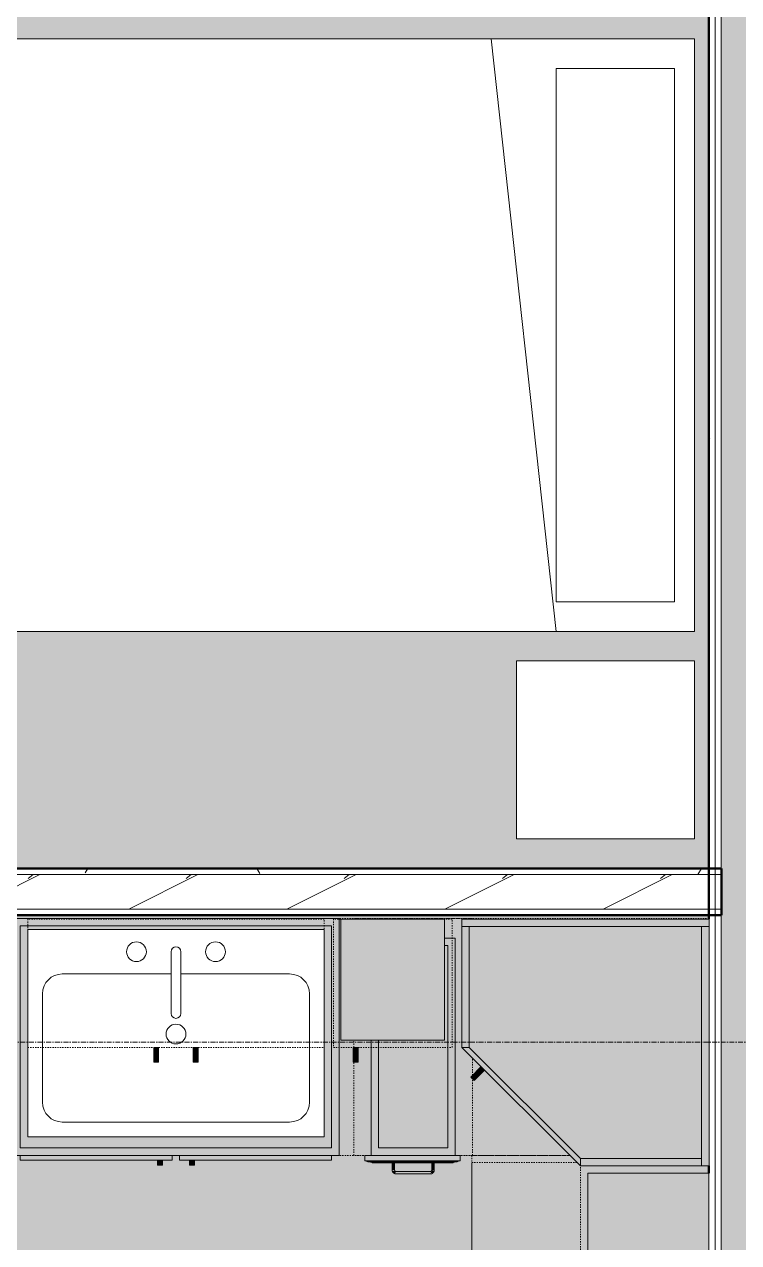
# Model space of a CAD drawing. Header units: inches. Extents: x -4218 to -1814, y 9706 to 12426.
# Drawn here: x -3007.8 to -2935.5, y 10146.9 to 10270.2 of the extents above; entities that cross this region are included whole.
import ezdxf

# ---------------------------------------------------------------- set-up
doc = ezdxf.new("R2010")
doc.units = ezdxf.units.IN
doc.header["$MEASUREMENT"] = 0
doc.linetypes.add('Dash', pattern=[0.25, 0.125, -0.125])
doc.linetypes.add('Grid Line 1_2_', pattern=[0.875, 0.5, -0.125, 0.125, -0.125])
for name, color, linetype, lineweight in [('0-1', 7, 'Continuous', 5), ('0-2', 10, 'Continuous', 13), ('A-AREA-PATT-3', 7, 'Continuous', 9), ('A-WALL', 113, 'Continuous', 13), ('A-WALL-2', 250, 'Continuous', 50), ('A-WALL-3', 10, 'Continuous', 13), ('A-WALL-PATT-1', 7, 'Continuous', 9), ('A-WALL-PATT-2', 55, 'Continuous', 9), ('A-WALL-PATT-6', 111, 'Continuous', 9), ('I-FURN-1', 7, 'Continuous', 9), ('I-FURN-HDLN-1', 7, 'Dash', 9), ('I-WALL-3', 2, 'Continuous', 50), ('P-SANR-FIXT-2', 7, 'Continuous', 9), ('Q-CASE', 31, 'Continuous', 9), ('Q-CASE-1', 9, 'Continuous', 9), ('Q-CASE-3', 7, 'Continuous', 9), ('Q-CASE-4', 7, 'Dash', 9), ('Q-CASE-HDLN-1', 7, 'Dash', 9), ('Q-CASE-HDLN-2', 31, 'Continuous', 9), ('S-GRID-1', 1, 'Grid Line 1_2_', 9)]:
    doc.layers.add(name, color=color, linetype=linetype, lineweight=lineweight)
pattern_1 = [(0, (0, 0), (30.72, 7.68), [1.267, -21.773, 1.267, -21.773, -122.88]), (0, (0, 0), (30.72, 7.68), [-46.08, 1.267, -44.813, 1.267, -21.773, -53.76]), (0, (0, 0), (30.72, 7.68), [-115.2, 1.267, -14.093, 1.267, -37.133]), (120, (11.52, 3.84), (-22.011075, 22.7643004), [1.267, -21.773, 1.267, -21.773, -122.88]), (120, (11.52, 3.84), (-22.011075, 22.7643004), [-46.08, 1.267, -44.813, 1.267, -21.773, -53.76]), (120, (11.52, 3.84), (-22.011075, 22.7643004), [-115.2, 1.267, -14.093, 1.267, -37.133]), (240, (15.36, 19.2), (-8.708925, -30.4443004), [1.267, -21.773, 1.267, -21.773, -122.88]), (240, (15.36, 19.2), (-8.708925, -30.4443004), [-46.08, 1.267, -44.813, 1.267, -21.773, -53.76]), (240, (15.36, 19.2), (-8.708925, -30.4443004), [-115.2, 1.267, -14.093, 1.267, -37.133])]

# ---------------------------------------------------------------- blocks, each defined once
blk = doc.blocks.new('OD_CW_Countertop - OD_CW_Countertop-2380623-FLOOR PLAN - 2ND FLOOR')
at = {"layer": 'Q-CASE-HDLN-1'}
for p, q in [((113.84, 24), (0.74, 24)), ((0.74, 24), (0.74, 22)), ((0.74, 0), (99.78, 0))]:
    blk.add_line(p, q, dxfattribs=at)
blk = doc.blocks.new('Sink Kitchen-Single - 30_ x 21_-366345-FLOOR PLAN - 2ND FLOOR')
at = {"layer": 'P-SANR-FIXT-2'}
for p, q in [((15.62, 10.59), (-14.38, 10.59)), ((-14.38, 10.59), (-14.38, -10.41)), ((15.62, -10.41), (15.62, 10.59)), ((0.12, 8.34), (0.12, 2.09)), ((1.12, 8.34), (1.12, 2.09)), ((0.12, 6.09), (-10.88, 6.09)), ((12.12, 6.09), (1.12, 6.09)), ((-12.88, 4.09), (-12.88, -6.91)), ((14.12, -6.91), (14.12, 4.09)), ((-10.88, -8.91), (12.12, -8.91)), ((-14.38, -10.41), (15.62, -10.41))]:
    blk.add_line(p, q, dxfattribs=at)
for centre, radius, start, end in [((-3.38, 8.34), 1, 360, 180), ((0.62, 8.34), 0.5, 360, 180), ((4.62, 8.34), 1, 360, 180), ((-3.38, 8.34), 1, 180, 0), ((4.62, 8.34), 1, 180, 360), ((-10.88, 4.09), 2, 90, 180), ((12.12, 4.09), 2, 360, 90), ((0.62, 2.09), 0.5, 180, 0), ((0.62, 0), 1, 360, 180), ((0.62, 0), 1, 180, 0), ((-10.88, -6.91), 2, 180, 270), ((12.12, -6.91), 2, 270, 0)]:
    blk.add_arc(centre, radius, start, end, dxfattribs=at)
blk = doc.blocks.new('OD_CW_Countertop - OD_CW_Countertop-2380624-FLOOR PLAN - 2ND FLOOR')
at = {"layer": 'Q-CASE-HDLN-1'}
for p, q in [((0.74, 9.94), (0.74, 0)), ((0.74, 0), (130.71, 0))]:
    blk.add_line(p, q, dxfattribs=at)
blk = doc.blocks.new('Bed-Standard - Queen 60_ x 79_-1242961-FLOOR PLAN - 2ND FLOOR')
at = {"layer": 'I-FURN-1'}
for p, q in [((40.69, 37.7), (-19.31, 37.7)), ((-19.31, 37.7), (-19.31, -41.3)), ((40.69, -41.3), (40.69, 37.7)), ((-16.31, 35.7), (-16.31, 23.7)), ((-16.31, 35.7), (37.69, 35.7)), ((37.69, 35.7), (37.69, 23.7)), ((40.69, 23.7), (-19.31, 17.13)), ((-16.31, 23.7), (37.69, 23.7)), ((-19.31, -41.3), (40.69, -41.3))]:
    blk.add_line(p, q, dxfattribs=at)
at = {"layer": 'I-FURN-HDLN-1'}
for p, q in [((-55.31, -46.9), (-55.31, -77.3)), ((-55.31, -77.3), (64.69, -77.3))]:
    blk.add_line(p, q, dxfattribs=at)
blk = doc.blocks.new('Table-Night Stand - 18_ x 18_ x 24_-1352623-FLOOR PLAN - 2ND FLOOR')
at = {"layer": 'I-FURN-1'}
for p, q in [((18.15, 18), (0.15, 18)), ((0.15, 18), (0.15, 0)), ((18.15, 0), (18.15, 18)), ((0.15, 0), (18.15, 0))]:
    blk.add_line(p, q, dxfattribs=at)
blk = doc.blocks.new('Base Cabinet-Single Door - 15_-2378245-FLOOR PLAN - 2ND FLOOR')
at = {"layer": 'Q-CASE-4'}
for p, q in [((8.24, 0), (8.24, -24)), ((-6.76, -24), (-6.76, -13.33)), ((8.24, -24), (-6.76, -24))]:
    blk.add_line(p, q, dxfattribs=at)
blk = doc.blocks.new('Base_Unit_4_drawer_12137 - 12_-V81-FLOOR PLAN - 2ND FLOOR')
at = {"layer": 'Q-CASE'}
for points in [[(4.99, -24), (4.99, -2), (3.92, -2), (3.92, -2.75), (4.24, -2.75), (4.24, -23.25), (-2.76, -23.25), (-2.76, -12.31), (-3.51, -12.31), (-3.51, -24), (4.24, -24)], [(-1.13, -23.25), (4.24, -23.25), (4.24, -2.75), (3.92, -2.75), (3.92, -12.31), (-2.76, -12.31), (-2.76, -23.25)], [(4.24, -24.54), (5.49, -24.5), (5.49, -24), (-4.14, -24), (-4.14, -24.54), (3.09, -24.54)], [(4.24, -24.59), (5.38, -24.56), (5.27, -24.54), (-4.03, -24.56), (-3.84, -24.59), (3.09, -24.59)], [(5.01, -24.67), (5.19, -24.64), (5.27, -24.59), (-3.92, -24.59), (-3.76, -24.67), (-3.39, -24.67), (4.99, -24.67)], [(3.09, -24.75), (4.74, -24.75), (4.92, -24.68), (4.24, -24.67), (-3.47, -24.7), (-3.39, -24.75), (2.86, -24.75)], [(-1.29, -25.5), (-1.14, -25.5), (-1.17, -24.75), (-1.38, -24.75), (-1.35, -25.5), (-1.32, -25.5)], [(-1.01, -25.81), (-1.05, -25.69), (-1.32, -25.5), (-1.26, -25.77), (-1.13, -25.79)], [(2.14, -25.87), (2.49, -25.84), (2.49, -25.62), (-1.01, -25.66), (-1.01, -25.87), (0.98, -25.87)], [(2.49, -25.81), (2.76, -25.75), (2.77, -25.5), (2.71, -25.5), (2.49, -25.78)], [(2.86, -25.5), (2.83, -24.75), (2.62, -24.75), (2.65, -25.5), (2.85, -25.5)]]:
    blk.add_hatch(color=256, dxfattribs=at).paths.add_polyline_path(points, flags=0)
at = {"layer": 'Q-CASE-HDLN-1'}
for p, q in [((6.74, 0), (-5.26, 0)), ((-5.26, -0.06), (-5.26, 0)), ((6.74, -0.06), (6.74, 0)), ((-5.26, -13.06), (-5.26, -12.31)), ((-5.26, -24), (-5.26, -14.56)), ((6.74, -15.9), (6.74, -14.13)), ((6.74, -24), (6.74, -16.25)), ((6.74, -24), (-5.26, -24))]:
    blk.add_line(p, q, dxfattribs=at)
at = {"layer": 'Q-CASE-HDLN-2'}
for p, q in [((4.99, -2), (3.92, -2)), ((4.99, -24), (4.99, -2)), ((3.92, -2.75), (4.24, -2.75)), ((4.24, -2.75), (4.24, -23.25)), ((-3.51, -12.31), (-3.51, -24)), ((-2.76, -23.25), (-2.76, -12.31)), ((4.24, -23.25), (-2.76, -23.25)), ((-4.14, -24), (5.49, -24)), ((-4.14, -24), (-4.14, -24.54)), ((-4.14, -24.54), (5.49, -24.54)), ((5.27, -24.59), (-3.92, -24.59)), ((-3.69, -24.67), (5.04, -24.67)), ((5.49, -24), (5.49, -24.54)), ((-1.38, -24.75), (-3.39, -24.75)), ((-1.39, -24.75), (-1.39, -25.5)), ((-1.39, -24.75), (-1.39, -25.5)), ((-1.39, -24.75), (-1.39, -25.5)), ((-1.39, -24.75), (-1.39, -25.5)), ((-1.39, -24.75), (-1.14, -24.75)), ((-1.38, -24.75), (-1.39, -24.75)), ((-1.14, -25.5), (-1.14, -24.75)), ((-1.14, -25.5), (-1.14, -24.75)), ((-1.14, -25.5), (-1.14, -24.75)), ((-1.14, -25.5), (-1.14, -24.75)), ((-1.14, -24.75), (-1.14, -24.75)), ((2.62, -24.75), (-1.13, -24.75)), ((2.49, -25.62), (-1.01, -25.62)), ((-1.01, -25.87), (2.49, -25.87)), ((2.61, -24.75), (2.61, -25.5)), ((2.61, -24.75), (2.61, -25.5)), ((2.61, -24.75), (2.61, -25.5)), ((2.61, -24.75), (2.61, -25.5)), ((2.62, -24.75), (2.61, -24.75)), ((2.61, -24.75), (2.86, -24.75)), ((2.86, -25.5), (2.86, -24.75)), ((2.86, -25.5), (2.86, -24.75)), ((2.86, -25.5), (2.86, -24.75)), ((2.86, -25.5), (2.86, -24.75)), ((2.86, -24.75), (2.86, -24.75)), ((4.74, -24.75), (2.86, -24.75))]:
    blk.add_line(p, q, dxfattribs=at)
at = {"layer": 'Q-CASE-HDLN-2', "flags": 128}
for points in [[(-1.39, -25.5), (-1.39, -25.51), (-1.39, -25.53), (-1.38, -25.54), (-1.38, -25.56), (-1.38, -25.57), (-1.38, -25.59), (-1.37, -25.6), (-1.37, -25.62), (-1.36, -25.63), (-1.36, -25.65), (-1.35, -25.66), (-1.34, -25.67), (-1.34, -25.69), (-1.33, -25.7), (-1.32, -25.71), (-1.31, -25.72), (-1.3, -25.74), (-1.29, -25.75), (-1.28, -25.76)], [(-1.39, -25.5), (-1.39, -25.51), (-1.39, -25.53), (-1.38, -25.54), (-1.38, -25.56), (-1.38, -25.57), (-1.38, -25.59), (-1.37, -25.6), (-1.37, -25.62), (-1.36, -25.63), (-1.36, -25.65), (-1.35, -25.66), (-1.34, -25.67), (-1.34, -25.69), (-1.33, -25.7), (-1.32, -25.71), (-1.31, -25.72), (-1.3, -25.74), (-1.29, -25.75), (-1.28, -25.76)], [(-1.39, -25.5), (-1.39, -25.51), (-1.39, -25.53), (-1.38, -25.54), (-1.38, -25.56), (-1.38, -25.57), (-1.38, -25.59), (-1.37, -25.6), (-1.37, -25.62), (-1.36, -25.63), (-1.36, -25.65), (-1.35, -25.66), (-1.34, -25.67), (-1.34, -25.69), (-1.33, -25.7), (-1.32, -25.71), (-1.31, -25.72), (-1.3, -25.74), (-1.29, -25.75), (-1.28, -25.76)], [(-1.39, -25.5), (-1.39, -25.51), (-1.39, -25.53), (-1.38, -25.54), (-1.38, -25.56), (-1.38, -25.57), (-1.38, -25.59), (-1.37, -25.6), (-1.37, -25.62), (-1.36, -25.63), (-1.36, -25.65), (-1.35, -25.66), (-1.34, -25.67), (-1.34, -25.69), (-1.33, -25.7), (-1.32, -25.71), (-1.31, -25.72), (-1.3, -25.74), (-1.29, -25.75), (-1.28, -25.76), (-1.27, -25.77), (-1.26, -25.78), (-1.25, -25.79), (-1.24, -25.8), (-1.23, -25.81), (-1.21, -25.82), (-1.2, -25.82), (-1.19, -25.83), (-1.18, -25.84), (-1.16, -25.84), (-1.15, -25.85), (-1.13, -25.85), (-1.12, -25.86), (-1.11, -25.86), (-1.09, -25.87), (-1.08, -25.87), (-1.06, -25.87), (-1.05, -25.87), (-1.03, -25.87), (-1.02, -25.87), (-1.01, -25.87)], [(-1.26, -25.78), (-1.25, -25.79), (-1.24, -25.8), (-1.23, -25.81), (-1.21, -25.82), (-1.2, -25.82), (-1.19, -25.83), (-1.18, -25.84), (-1.16, -25.84), (-1.15, -25.85), (-1.13, -25.85), (-1.12, -25.86), (-1.11, -25.86), (-1.09, -25.87), (-1.08, -25.87), (-1.06, -25.87), (-1.05, -25.87), (-1.03, -25.87), (-1.02, -25.87), (-1.01, -25.87)], [(-1.26, -25.78), (-1.25, -25.79), (-1.24, -25.8), (-1.23, -25.81), (-1.21, -25.82), (-1.2, -25.82), (-1.19, -25.83), (-1.18, -25.84), (-1.16, -25.84), (-1.15, -25.85), (-1.13, -25.85), (-1.12, -25.86), (-1.11, -25.86), (-1.09, -25.87), (-1.08, -25.87), (-1.06, -25.87), (-1.05, -25.87), (-1.03, -25.87), (-1.02, -25.87), (-1.01, -25.87)], [(-1.26, -25.78), (-1.25, -25.79), (-1.24, -25.8), (-1.23, -25.81), (-1.21, -25.82), (-1.2, -25.82), (-1.19, -25.83), (-1.18, -25.84), (-1.16, -25.84), (-1.15, -25.85), (-1.13, -25.85), (-1.12, -25.86), (-1.11, -25.86), (-1.09, -25.87), (-1.08, -25.87), (-1.06, -25.87), (-1.05, -25.87), (-1.03, -25.87), (-1.02, -25.87), (-1.01, -25.87)], [(-1.01, -25.62), (-1.02, -25.62), (-1.02, -25.62), (-1.03, -25.62), (-1.03, -25.62), (-1.04, -25.62), (-1.04, -25.62), (-1.05, -25.62), (-1.05, -25.62), (-1.06, -25.62), (-1.06, -25.62), (-1.07, -25.61), (-1.07, -25.61), (-1.07, -25.61), (-1.08, -25.61), (-1.08, -25.6), (-1.09, -25.6), (-1.09, -25.6), (-1.09, -25.59), (-1.1, -25.59), (-1.1, -25.59), (-1.11, -25.58), (-1.11, -25.58), (-1.11, -25.58), (-1.11, -25.57), (-1.12, -25.57), (-1.12, -25.56), (-1.12, -25.56), (-1.12, -25.55), (-1.13, -25.55), (-1.13, -25.55), (-1.13, -25.54), (-1.13, -25.54), (-1.13, -25.53), (-1.13, -25.53), (-1.14, -25.52), (-1.14, -25.52), (-1.14, -25.51), (-1.14, -25.51), (-1.14, -25.5), (-1.14, -25.5)], [(-1.01, -25.62), (-1.02, -25.62), (-1.02, -25.62), (-1.03, -25.62), (-1.03, -25.62), (-1.04, -25.62), (-1.04, -25.62), (-1.05, -25.62), (-1.05, -25.62), (-1.06, -25.62), (-1.06, -25.62), (-1.07, -25.61), (-1.07, -25.61), (-1.07, -25.61), (-1.08, -25.61), (-1.08, -25.6), (-1.09, -25.6), (-1.09, -25.6), (-1.09, -25.59), (-1.1, -25.59), (-1.1, -25.59), (-1.11, -25.58), (-1.11, -25.58), (-1.11, -25.58), (-1.11, -25.57), (-1.12, -25.57), (-1.12, -25.56), (-1.12, -25.56), (-1.12, -25.55), (-1.13, -25.55), (-1.13, -25.55), (-1.13, -25.54), (-1.13, -25.54), (-1.13, -25.53), (-1.13, -25.53), (-1.14, -25.52), (-1.14, -25.52), (-1.14, -25.51), (-1.14, -25.51), (-1.14, -25.5), (-1.14, -25.5)], [(-1.01, -25.62), (-1.02, -25.62), (-1.02, -25.62), (-1.03, -25.62), (-1.03, -25.62), (-1.04, -25.62), (-1.04, -25.62), (-1.05, -25.62), (-1.05, -25.62), (-1.06, -25.62), (-1.06, -25.62), (-1.07, -25.61), (-1.07, -25.61), (-1.07, -25.61), (-1.08, -25.61), (-1.08, -25.6), (-1.09, -25.6), (-1.09, -25.6), (-1.09, -25.59), (-1.1, -25.59), (-1.1, -25.59), (-1.11, -25.58), (-1.11, -25.58), (-1.11, -25.58), (-1.11, -25.57), (-1.12, -25.57), (-1.12, -25.56), (-1.12, -25.56), (-1.12, -25.55), (-1.13, -25.55), (-1.13, -25.55), (-1.13, -25.54), (-1.13, -25.54), (-1.13, -25.53), (-1.13, -25.53), (-1.14, -25.52), (-1.14, -25.52), (-1.14, -25.51), (-1.14, -25.51), (-1.14, -25.5), (-1.14, -25.5)], [(-1.01, -25.62), (-1.02, -25.62), (-1.02, -25.62), (-1.03, -25.62), (-1.03, -25.62), (-1.04, -25.62), (-1.04, -25.62), (-1.05, -25.62), (-1.05, -25.62), (-1.06, -25.62), (-1.06, -25.62), (-1.07, -25.61), (-1.07, -25.61), (-1.07, -25.61), (-1.08, -25.61), (-1.08, -25.6), (-1.09, -25.6), (-1.09, -25.6), (-1.09, -25.59), (-1.1, -25.59), (-1.1, -25.59), (-1.11, -25.58), (-1.11, -25.58), (-1.11, -25.58), (-1.11, -25.57), (-1.12, -25.57), (-1.12, -25.56), (-1.12, -25.56), (-1.12, -25.55), (-1.13, -25.55), (-1.13, -25.55), (-1.13, -25.54), (-1.13, -25.54), (-1.13, -25.53), (-1.13, -25.53), (-1.14, -25.52), (-1.14, -25.52), (-1.14, -25.51), (-1.14, -25.51), (-1.14, -25.5), (-1.14, -25.5)], [(2.61, -25.5), (2.61, -25.5), (2.61, -25.51), (2.61, -25.51), (2.61, -25.52), (2.61, -25.52), (2.61, -25.53), (2.61, -25.53), (2.61, -25.54), (2.6, -25.54), (2.6, -25.55), (2.6, -25.55), (2.6, -25.56), (2.6, -25.56), (2.59, -25.57), (2.59, -25.57), (2.59, -25.57), (2.58, -25.58), (2.58, -25.58), (2.58, -25.59), (2.57, -25.59), (2.57, -25.59), (2.57, -25.6), (2.56, -25.6), (2.56, -25.6), (2.56, -25.61), (2.55, -25.61), (2.55, -25.61), (2.54, -25.61), (2.54, -25.61), (2.53, -25.62), (2.53, -25.62), (2.52, -25.62), (2.52, -25.62), (2.51, -25.62), (2.51, -25.62), (2.5, -25.62), (2.5, -25.62), (2.49, -25.62), (2.49, -25.62)], [(2.61, -25.5), (2.61, -25.5), (2.61, -25.51), (2.61, -25.51), (2.61, -25.52), (2.61, -25.52), (2.61, -25.53), (2.61, -25.53), (2.61, -25.54), (2.6, -25.54), (2.6, -25.55), (2.6, -25.55), (2.6, -25.56), (2.6, -25.56), (2.59, -25.57), (2.59, -25.57), (2.59, -25.57), (2.58, -25.58), (2.58, -25.58), (2.58, -25.59), (2.57, -25.59), (2.57, -25.59), (2.57, -25.6), (2.56, -25.6), (2.56, -25.6), (2.56, -25.61), (2.55, -25.61), (2.55, -25.61), (2.54, -25.61), (2.54, -25.61), (2.53, -25.62), (2.53, -25.62), (2.52, -25.62), (2.52, -25.62), (2.51, -25.62), (2.51, -25.62), (2.5, -25.62), (2.5, -25.62), (2.49, -25.62), (2.49, -25.62)], [(2.61, -25.5), (2.61, -25.5), (2.61, -25.51), (2.61, -25.51), (2.61, -25.52), (2.61, -25.52), (2.61, -25.53), (2.61, -25.53), (2.61, -25.54), (2.6, -25.54), (2.6, -25.55), (2.6, -25.55), (2.6, -25.56), (2.6, -25.56), (2.59, -25.57), (2.59, -25.57), (2.59, -25.57), (2.58, -25.58), (2.58, -25.58), (2.58, -25.59), (2.57, -25.59), (2.57, -25.59), (2.57, -25.6), (2.56, -25.6), (2.56, -25.6), (2.56, -25.61), (2.55, -25.61), (2.55, -25.61), (2.54, -25.61), (2.54, -25.61), (2.53, -25.62), (2.53, -25.62), (2.52, -25.62), (2.52, -25.62), (2.51, -25.62), (2.51, -25.62), (2.5, -25.62), (2.5, -25.62), (2.49, -25.62), (2.49, -25.62)], [(2.49, -25.87), (2.5, -25.87), (2.52, -25.87), (2.53, -25.87), (2.55, -25.87), (2.56, -25.87), (2.58, -25.86), (2.59, -25.86), (2.61, -25.86), (2.62, -25.85), (2.63, -25.85), (2.65, -25.84), (2.66, -25.83), (2.67, -25.83), (2.69, -25.82), (2.7, -25.81), (2.71, -25.8), (2.72, -25.79), (2.73, -25.78), (2.75, -25.77), (2.76, -25.76), (2.77, -25.75), (2.78, -25.74), (2.79, -25.73), (2.79, -25.72), (2.8, -25.7), (2.81, -25.69), (2.82, -25.68), (2.83, -25.66), (2.83, -25.65), (2.84, -25.64), (2.84, -25.62), (2.85, -25.61), (2.85, -25.59), (2.85, -25.58), (2.86, -25.56), (2.86, -25.55), (2.86, -25.53), (2.86, -25.52), (2.86, -25.5), (2.86, -25.5)], [(2.61, -25.5), (2.61, -25.5), (2.61, -25.51), (2.61, -25.51), (2.61, -25.52), (2.61, -25.52), (2.61, -25.53), (2.61, -25.53), (2.61, -25.54), (2.6, -25.54), (2.6, -25.55), (2.6, -25.55), (2.6, -25.56), (2.6, -25.56), (2.59, -25.57), (2.59, -25.57), (2.59, -25.57), (2.58, -25.58), (2.58, -25.58), (2.58, -25.59), (2.57, -25.59), (2.57, -25.59), (2.57, -25.6), (2.56, -25.6), (2.56, -25.6), (2.56, -25.61), (2.55, -25.61), (2.55, -25.61), (2.54, -25.61), (2.54, -25.61), (2.53, -25.62), (2.53, -25.62), (2.52, -25.62), (2.52, -25.62), (2.51, -25.62), (2.51, -25.62), (2.5, -25.62), (2.5, -25.62), (2.49, -25.62), (2.49, -25.62), (2.49, -25.62)], [(2.49, -25.87), (2.5, -25.87), (2.52, -25.87), (2.53, -25.87), (2.55, -25.87), (2.56, -25.87), (2.58, -25.86), (2.59, -25.86), (2.61, -25.86), (2.62, -25.85), (2.63, -25.85), (2.65, -25.84), (2.66, -25.83), (2.67, -25.83), (2.69, -25.82), (2.7, -25.81), (2.71, -25.8), (2.72, -25.79), (2.73, -25.78), (2.75, -25.77)], [(2.49, -25.87), (2.5, -25.87), (2.52, -25.87), (2.53, -25.87), (2.55, -25.87), (2.56, -25.87), (2.58, -25.86), (2.59, -25.86), (2.61, -25.86), (2.62, -25.85), (2.63, -25.85), (2.65, -25.84), (2.66, -25.83), (2.67, -25.83), (2.69, -25.82), (2.7, -25.81), (2.71, -25.8), (2.72, -25.79), (2.73, -25.78), (2.75, -25.77)], [(2.49, -25.87), (2.5, -25.87), (2.52, -25.87), (2.53, -25.87), (2.55, -25.87), (2.56, -25.87), (2.58, -25.86), (2.59, -25.86), (2.61, -25.86), (2.62, -25.85), (2.63, -25.85), (2.65, -25.84), (2.66, -25.83), (2.67, -25.83), (2.69, -25.82), (2.7, -25.81), (2.71, -25.8), (2.72, -25.79), (2.73, -25.78), (2.75, -25.77)], [(2.77, -25.75), (2.78, -25.74), (2.79, -25.73), (2.79, -25.72), (2.8, -25.7), (2.81, -25.69), (2.82, -25.68), (2.83, -25.66), (2.83, -25.65), (2.84, -25.64), (2.84, -25.62), (2.85, -25.61), (2.85, -25.59), (2.85, -25.58), (2.86, -25.56), (2.86, -25.55), (2.86, -25.53), (2.86, -25.52), (2.86, -25.5), (2.86, -25.5)], [(2.77, -25.75), (2.78, -25.74), (2.79, -25.73), (2.79, -25.72), (2.8, -25.7), (2.81, -25.69), (2.82, -25.68), (2.83, -25.66), (2.83, -25.65), (2.84, -25.64), (2.84, -25.62), (2.85, -25.61), (2.85, -25.59), (2.85, -25.58), (2.86, -25.56), (2.86, -25.55), (2.86, -25.53), (2.86, -25.52), (2.86, -25.5), (2.86, -25.5)], [(2.77, -25.75), (2.78, -25.74), (2.79, -25.73), (2.79, -25.72), (2.8, -25.7), (2.81, -25.69), (2.82, -25.68), (2.83, -25.66), (2.83, -25.65), (2.84, -25.64), (2.84, -25.62), (2.85, -25.61), (2.85, -25.59), (2.85, -25.58), (2.86, -25.56), (2.86, -25.55), (2.86, -25.53), (2.86, -25.52), (2.86, -25.5), (2.86, -25.5)]]:
    blk.add_lwpolyline(points, dxfattribs=at)
at = {"layer": 'Q-CASE-HDLN-2'}
for points in [[(-3.92, -24.59), (-3.96, -24.58), (-4.03, -24.55), (-4.1, -24.54), (-4.14, -24.54)], [(-3.66, -24.67), (-3.69, -24.67), (-3.76, -24.67), (-3.84, -24.64), (-3.9, -24.61), (-3.92, -24.59)], [(-3.76, -24.67), (-3.73, -24.67), (-3.69, -24.67), (-3.66, -24.67)], [(-3.66, -24.67), (-3.69, -24.67), (-3.73, -24.67), (-3.76, -24.67)], [(-3.76, -24.67), (-3.73, -24.67), (-3.69, -24.67), (-3.66, -24.67)], [(-3.66, -24.67), (-3.69, -24.67), (-3.73, -24.67), (-3.76, -24.67)], [(-3.76, -24.67), (-3.73, -24.67), (-3.69, -24.67), (-3.66, -24.67)], [(5.27, -24.59), (5.25, -24.61), (5.19, -24.64), (5.11, -24.67), (5.04, -24.67), (5.01, -24.67)], [(5.11, -24.67), (5.08, -24.67), (5.05, -24.67), (5.01, -24.67)], [(5.11, -24.67), (5.08, -24.67), (5.04, -24.67), (5.01, -24.67)], [(5.11, -24.67), (5.08, -24.67), (5.05, -24.67), (5.01, -24.67)], [(5.11, -24.67), (5.08, -24.67), (5.04, -24.67), (5.01, -24.67)], [(5.11, -24.67), (5.08, -24.67), (5.05, -24.67), (5.01, -24.67)], [(5.49, -24.54), (5.45, -24.54), (5.38, -24.55), (5.3, -24.58), (5.27, -24.59)], [(-3.39, -24.75), (-3.41, -24.73), (-3.47, -24.7), (-3.53, -24.68), (-3.57, -24.68)], [(4.92, -24.68), (4.88, -24.68), (4.82, -24.7), (4.76, -24.73), (4.74, -24.75)]]:
    blk.add_open_spline(points, degree=3, dxfattribs=at)
blk = doc.blocks.new('Vanity Cabinet-Double Door - 33_-V82-FLOOR PLAN - 2ND FLOOR')
at = {"layer": 'Q-CASE-1'}
for points in [[(-15.76, -24), (-15.01, -23.25), (-15.01, -0.75), (-15.76, 0), (-15.76, -23.74)], [(16.49, -0.75), (17.24, 0), (-15.76, 0), (-15.01, -0.75), (1.77, -0.75)], [(17.24, -24), (17.24, 0), (16.49, -0.75), (16.49, -23.25)], [(16.49, -24), (17.24, -24), (16.49, -23.25), (-15.01, -23.25), (-15.76, -24), (1.77, -24)], [(0.36, -24.5), (0.36, -24), (-15.01, -24), (-15.01, -24.5)], [(-1.14, -25), (-0.64, -25), (-0.64, -24.5), (-1.14, -24.5)], [(1.77, -24.5), (16.49, -24.5), (16.49, -24), (1.11, -24), (1.11, -24.5)], [(2.61, -25), (2.61, -24.5), (2.11, -24.5), (2.11, -25)]]:
    blk.add_hatch(color=256, dxfattribs=at).paths.add_polyline_path(points, flags=0)
h = blk.add_hatch(color=256, dxfattribs=at)
h.paths.add_polyline_path([(1.77, -23.25), (16.49, -23.25), (16.49, -0.75), (-15.01, -0.75), (-15.01, -23.25), (-14.26, -23.25)], flags=0)
h.paths.add_polyline_path([(1.77, -22.13), (-14.26, -22.13), (-14.26, -1.13), (15.74, -1.13), (15.74, -22.13)], flags=0)
at = {"layer": 'Q-CASE-3'}
for p, q in [((-15.76, -24), (-15.76, 0)), ((-15.76, 0), (17.24, 0)), ((-15.76, 0), (-15.76, -24)), ((17.24, 0), (-15.76, 0)), ((17.24, 0), (17.24, -24)), ((17.24, -24), (17.24, 0)), ((-15.01, -0.75), (-15.01, -23.25)), ((16.49, -0.75), (-15.01, -0.75)), ((16.49, -23.25), (16.49, -0.75)), ((-15.01, -23.25), (16.49, -23.25)), ((17.24, -24), (-15.76, -24)), ((-15.76, -24), (17.24, -24)), ((-15.01, -24), (-15.01, -24.5)), ((0.36, -24.5), (-15.01, -24.5)), ((-1.14, -25), (-1.14, -24.5)), ((-0.64, -24.5), (-0.64, -25)), ((0.36, -24.5), (0.36, -24)), ((1.11, -24), (1.11, -24.5)), ((16.49, -24.5), (1.11, -24.5)), ((2.11, -25), (2.11, -24.5)), ((2.61, -24.5), (2.61, -25)), ((16.49, -24.5), (16.49, -24)), ((-0.64, -25), (-1.14, -25)), ((2.61, -25), (2.11, -25))]:
    blk.add_line(p, q, dxfattribs=at)
blk = doc.blocks.new('308 - 308-2379196-FLOOR PLAN - 2ND FLOOR')
at = {"layer": 'Q-CASE'}
blk.add_hatch(color=256, dxfattribs=at).paths.add_polyline_path([(0, -25.19), (0, -24.44), (-11.25, -13.19), (-12, -13.19), (-0.26, -24.93)], flags=0)
at = {"layer": 'Q-CASE-1'}
for points in [[(-12, -0.94), (13, -0.94), (13, -0.19), (-12, -0.19)], [(-11.25, -13.19), (-11.25, -0.94), (-12, -0.94), (-12, -13.19)], [(12.25, -24.44), (12.25, -0.94), (-11.25, -0.94), (-11.25, -13.19), (0, -24.44)], [(12.25, -25.19), (13, -25.19), (13, -0.94), (12.25, -0.94), (12.25, -24.44)], [(-10.76, -16.55), (-9.7, -15.49), (-10.05, -15.14), (-11.11, -16.2)], [(12.25, -25.19), (12.25, -24.44), (0, -24.44), (0, -25.19), (0.75, -25.19)]]:
    blk.add_hatch(color=256, dxfattribs=at).paths.add_polyline_path(points, flags=0)
at = {"layer": 'Q-CASE'}
for p, q in [((-11.25, -13.19), (-12, -13.19)), ((-12, -13.19), (0, -25.19)), ((0, -24.44), (-11.25, -13.19)), ((0, -25.19), (0, -24.44))]:
    blk.add_line(p, q, dxfattribs=at)
at = {"layer": 'Q-CASE-3'}
for p, q in [((13, -0.19), (-12, -0.19)), ((-12, -0.19), (-12, -0.94)), ((-11.25, -0.94), (-12, -0.94)), ((-12, -0.94), (-12, -13.19)), ((-12, -0.94), (13, -0.94)), ((12.25, -0.94), (-11.25, -0.94)), ((-11.25, -0.94), (-11.25, -13.19)), ((-11.25, -13.19), (-11.25, -0.94)), ((12.25, -24.44), (12.25, -0.94)), ((13, -0.94), (12.25, -0.94)), ((12.25, -0.94), (12.25, -25.19)), ((13, -0.94), (13, -0.19)), ((13, -25.19), (13, -0.94)), ((-12, -13.19), (-11.25, -13.19)), ((-11.25, -13.19), (0, -24.44)), ((-10.05, -15.14), (-11.11, -16.2)), ((-10.76, -16.55), (-9.7, -15.49)), ((-11.11, -16.2), (-10.76, -16.55)), ((0, -24.44), (12.25, -24.44)), ((12.25, -24.44), (0, -24.44)), ((0, -24.44), (0, -25.19)), ((12.25, -25.19), (12.25, -24.44)), ((0, -25.19), (12.25, -25.19)), ((12.25, -25.19), (13, -25.19))]:
    blk.add_line(p, q, dxfattribs=at)
blk = doc.blocks.new('300 Series Wall Hung Cabinet_302 - 18_ X 30_-2351528-FLOOR PLAN - 2ND FLOOR')
at = {"layer": 'Q-CASE-1'}
for points in [[(-1.76, -14.69), (-1.76, -13.19), (-2.25, -13.19), (-2.25, -14.69)], [(2.24, -14.69), (2.24, -13.19), (1.75, -13.19), (1.75, -14.69)]]:
    blk.add_hatch(color=256, dxfattribs=at).paths.add_polyline_path(points, flags=0)
at = {"layer": 'Q-CASE-3'}
for p, q in [((-2.25, -13.19), (-1.76, -13.19)), ((-2.25, -13.19), (-2.25, -14.69)), ((-1.76, -14.69), (-1.76, -13.19)), ((1.75, -13.19), (2.24, -13.19)), ((1.75, -13.19), (1.75, -14.69)), ((2.24, -14.69), (2.24, -13.19)), ((-2.25, -14.69), (-1.76, -14.69)), ((1.75, -14.69), (2.24, -14.69))]:
    blk.add_line(p, q, dxfattribs=at)
at = {"layer": 'Q-CASE-4'}
for p, q in [((15, -0.19), (-15, -0.19)), ((-15, -0.19), (-15, -13.19)), ((15, -13.19), (15, -0.19)), ((-15, -13.19), (15, -13.19))]:
    blk.add_line(p, q, dxfattribs=at)
blk = doc.blocks.new('300 Series Wall Hung Cabinet_301 - 12_-2216986-FLOOR PLAN - 2ND FLOOR')
at = {"layer": 'Q-CASE-1'}
for points in [[(5.25, -0.56), (5.25, -0.19), (-5.25, -0.19), (-5.25, -12.44), (5.25, -12.44), (5.25, -4.75)], [(-3.51, -13.19), (-4, -13.19), (-4, -14.69), (-3.51, -14.69)]]:
    blk.add_hatch(color=256, dxfattribs=at).paths.add_polyline_path(points, flags=0)
at = {"layer": 'Q-CASE-3'}
for p, q in [((5.25, -0.19), (-5.25, -0.19)), ((-5.25, -0.19), (-5.25, -12.44)), ((5.25, -12.44), (5.25, -0.19)), ((-5.25, -12.44), (5.25, -12.44)), ((-4, -13.19), (-3.51, -13.19)), ((-4, -13.19), (-4, -14.69)), ((-3.51, -14.69), (-3.51, -13.19)), ((-4, -14.69), (-3.51, -14.69))]:
    blk.add_line(p, q, dxfattribs=at)
at = {"layer": 'Q-CASE-4'}
for p, q in [((6, -0.19), (-6, -0.19)), ((-6, -0.19), (-6, -13.19)), ((6, -13.19), (6, -0.19)), ((-6, -13.19), (6, -13.19))]:
    blk.add_line(p, q, dxfattribs=at)
blk = doc.blocks.new('300 Series Wall Hung Cabinet_301 - 15_-2215564-FLOOR PLAN - 2ND FLOOR')
at = {"layer": 'Q-CASE-1'}
for points in [[(-5.01, 13.19), (-5.01, 14.69), (-5.5, 14.69), (-5.5, 13.19)], [(6.75, 0.19), (6.75, 12.44), (-6.75, 12.44), (-6.75, 0.19)]]:
    blk.add_hatch(color=256, dxfattribs=at).paths.add_polyline_path(points, flags=0)
at = {"layer": 'Q-CASE-3'}
for p, q in [((-5.01, 14.69), (-5.5, 14.69)), ((-5.5, 14.69), (-5.5, 13.19)), ((-5.01, 13.19), (-5.01, 14.69)), ((6.75, 12.44), (-6.75, 12.44)), ((-6.75, 12.44), (-6.75, 0.19)), ((-5.01, 13.19), (-5.5, 13.19)), ((6.75, 0.19), (6.75, 12.44)), ((-6.75, 0.19), (6.75, 0.19))]:
    blk.add_line(p, q, dxfattribs=at)
at = {"layer": 'Q-CASE-4'}
for p, q in [((-7.5, 0.19), (-7.5, 13.19)), ((-7.5, 13.19), (7.5, 13.19)), ((7.5, 13.19), (7.5, 0.19)), ((7.5, 0.19), (-7.5, 0.19))]:
    blk.add_line(p, q, dxfattribs=at)
blk = doc.blocks.new('CTR - 1st Phase - Unit Layouts_rvt-1-FLOOR PLAN - 2ND FLOOR')
at = {"layer": 'A-WALL-PATT-1'}
h = blk.add_hatch(dxfattribs=at)
h.set_pattern_fill('FP_1', color=256, style=0, pattern_type=2)
h.set_pattern_definition(pattern_1)
h.paths.add_polyline_path([(-2940, 10184.15), (-2938.52, 10184.16), (-2938.52, 10184.78), (-3059.23, 10184.78), (-3059.23, 10184.15), (-2957.65, 10184.15)], flags=0)
h.paths.add_polyline_path([(-3087.37, 10184.15), (-3062.73, 10184.15), (-3062.73, 10184.78), (-3087.37, 10184.78)], flags=0)
h = blk.add_hatch(dxfattribs=at)
h.set_pattern_fill('FP_1', color=256, style=0, pattern_type=2)
h.set_pattern_definition(pattern_1)
h.paths.add_polyline_path([(-3087.37, 10180.03), (-2938.52, 10180.03), (-2938.52, 10180.65), (-3087.37, 10180.65)], flags=0)
at = {"layer": 'A-WALL-PATT-2'}
h = blk.add_hatch(dxfattribs=at)
h.set_pattern_fill('FP_2', color=256, style=0, pattern_type=2)
h.set_pattern_definition([(216.87, (6.397, 15.994), (47.9809429, 31.9870857), [7.997, -71.971]), (206.565, (15.994, 11.196), (-15.993714, -15.9941327), [17.881, -17.881]), (198.435, (15.994, 3.199), (-31.9867405, -15.9938803), [10.115, -40.461])])
h.paths.add_polyline_path([(-2939.27, 10180.65), (-2937.27, 10180.65), (-2937.27, 10184.15), (-3088, 10184.15), (-3088, 10180.65), (-2957.65, 10180.65)], flags=0)
at = {"layer": 'A-WALL-2'}
for p, q in [((-2937.27, 10184.78), (-3058.6, 10184.78)), ((-2937.27, 10180.03), (-2937.27, 10184.78)), ((-3087.37, 10180.03), (-2937.27, 10180.03))]:
    blk.add_line(p, q, dxfattribs=at)
at = {"layer": 'A-WALL-3'}
for p, q in [((-3059.23, 10184.15), (-2937.27, 10184.15)), ((-3087.37, 10180.65), (-2937.27, 10180.65))]:
    blk.add_line(p, q, dxfattribs=at)
at = {"layer": '0-2'}
for name, p, rotation in [('Bed-Standard - Queen 60_ x 79_-1242961-FLOOR PLAN - 2ND FLOOR', (-2977.7, 10249.47), 269.9999999999927), ('Table-Night Stand - 18_ x 18_ x 24_-1352623-FLOOR PLAN - 2ND FLOOR', (-2958, 10205.93), 269.9999999999882), ('OD_CW_Countertop - OD_CW_Countertop-2380624-FLOOR PLAN - 2ND FLOOR', (-2962.52, 10156.45), 270.0000000000137), ('Base Cabinet-Single Door - 15_-2378245-FLOOR PLAN - 2ND FLOOR', (-2938.52, 10148.22), 269.9999999999246), ('300 Series Wall Hung Cabinet_301 - 15_-2215564-FLOOR PLAN - 2ND FLOOR', (-2938.34, 10147.15), 89.99999999996977)]:
    blk.add_blockref(name, p, dxfattribs=dict(at, rotation=rotation))
for name, p in [('OD_CW_Countertop - OD_CW_Countertop-2380623-FLOOR PLAN - 2ND FLOOR', (-3052.36, 10155.72)), ('Vanity Cabinet-Double Door - 33_-V82-FLOOR PLAN - 2ND FLOOR', (-2993.19, 10179.72)), ('300 Series Wall Hung Cabinet_302 - 18_ X 30_-2351528-FLOOR PLAN - 2ND FLOOR', (-2992.45, 10179.84)), ('300 Series Wall Hung Cabinet_301 - 12_-2216986-FLOOR PLAN - 2ND FLOOR', (-2970.52, 10179.84)), ('Base_Unit_4_drawer_12137 - 12_-V81-FLOOR PLAN - 2ND FLOOR', (-2969.19, 10179.72)), ('308 - 308-2379196-FLOOR PLAN - 2ND FLOOR', (-2951.52, 10179.84)), ('Sink Kitchen-Single - 30_ x 21_-366345-FLOOR PLAN - 2ND FLOOR', (-2993.07, 10168))]:
    blk.add_blockref(name, p, dxfattribs=at)
blk = doc.blocks.new('CTR - 1st Phase - Shell_rvt-1-FLOOR PLAN - 2ND FLOOR')
at = {"layer": 'S-GRID-1'}
blk.add_line((-1814.21, 10167.19), (-4168.71, 10167.19), dxfattribs=at)

msp = doc.modelspace()

# ---------------------------------------------------------------- hatches: boundary and pattern name
at = {"layer": 'A-AREA-PATT-3'}
h = msp.add_hatch(color=256, dxfattribs=at)
h.paths.add_polyline_path([(-3131.12374, 10354.7894), (-3129.37374, 10354.7894), (-3129.37374, 10318.7894), (-3131.12374, 10318.7894), (-3131.12374, 10349.67357)], flags=0)
h.paths.add_polyline_path([(-2991.42128, 9989.0644), (-2970.02514, 9989.0644), (-2970.02514, 9990.37231), (-2965.27514, 9990.37231), (-2965.27514, 9989.0644), (-2938.52374, 9989.0644), (-2938.52374, 10020.99731), (-2965.27514, 10020.99731), (-2965.27514, 10020.37231), (-2970.02514, 10020.37231), (-2970.02514, 10025.74731), (-2938.52374, 10025.74731), (-2938.52374, 10026.33756), (-2950.77374, 10026.33756), (-2950.77374, 10045.83756), (-2938.52374, 10045.83756), (-2938.52374, 10047.33756), (-2950.77374, 10047.33756), (-2950.77374, 10066.83756), (-2938.52374, 10066.83756), (-2938.52374, 10068.33756), (-2950.77374, 10068.33756), (-2950.77374, 10087.83756), (-2938.52374, 10087.83756), (-2938.52374, 10089.33756), (-2950.77374, 10089.33756), (-2950.77374, 10108.83756), (-2938.52374, 10108.83756), (-2938.52374, 10109.21601), (-2961.89874, 10109.21601), (-2961.89874, 10139.21601), (-2954.12308, 10139.21601), (-2954.10925, 10139.65351), (-2953.13004, 10139.65351), (-2953.13004, 10139.21601), (-2953.01193, 10139.21601), (-2953.01193, 10139.65351), (-2938.52374, 10139.65351), (-2938.52374, 10140.40351), (-2950.77374, 10140.40351), (-2950.77374, 10153.90351), (-2938.52374, 10153.90351), (-2938.52374, 10154.65351), (-2951.52374, 10154.65351), (-2961.22564, 10164.35541), (-2962.28577, 10163.29528), (-2962.63116, 10163.64066), (-2961.57102, 10164.70079), (-2963.52374, 10166.65351), (-2963.52374, 10179.65351), (-2938.52374, 10179.65351), (-2938.52374, 10180.02851), (-3087.37374, 10180.02851), (-3087.37374, 10177.71601), (-3051.62374, 10177.71601), (-3051.62374, 10147.71601), (-3087.37374, 10147.71601), (-3087.37374, 10158.01747), (-3092.12374, 10158.01747), (-3092.12374, 10265.67665), (-3069.87374, 10265.67665), (-3069.87374, 10268.77851), (-3065.12374, 10268.77851), (-3065.12374, 10265.67665), (-3058.6006, 10265.67665), (-3058.6006, 10258.26747), (-3057.8506, 10258.26747), (-3057.8506, 10255.76747), (-3058.6006, 10255.76747), (-3058.6006, 10224.51747), (-3059.9756, 10224.51747), (-3059.9756, 10195.51747), (-3058.6006, 10195.51747), (-3058.6006, 10195.26747), (-3057.8506, 10195.26747), (-3057.8506, 10192.76747), (-3058.6006, 10192.76747), (-3058.6006, 10184.77851), (-2938.52374, 10184.77851), (-2938.52374, 10304.77851), (-3024.6006, 10304.77851), (-3024.6006, 10305.65351), (-2988.6006, 10305.65351), (-2988.6006, 10308.65351), (-3024.6006, 10308.65351), (-3024.6006, 10309.52851), (-2938.52374, 10309.52851), (-2938.52374, 10345.52851), (-2974.52374, 10345.52851), (-2974.52374, 10350.27851), (-2938.52374, 10350.27851), (-2938.52374, 10372.7894), (-2986.01861, 10372.7894), (-2986.01861, 10365.06317), (-2986.14557, 10364.09876), (-2986.51783, 10363.20006), (-2987.10999, 10362.42834), (-2987.88172, 10361.83617), (-2988.78041, 10361.46392), (-2989.74483, 10361.33695), (-2991.13317, 10361.33695), (-2990.78545, 10358.31317), (-2989.5937, 10357.31317), (-2989.02693, 10356.31317), (-2988.75898, 10355.31317), (-2988.58198, 10354.30937), (-2988.49483, 10353.31317), (-2988.66914, 10351.32079), (-2989.20708, 10349.31317), (-2989.93502, 10347.31317), (-2990.86763, 10345.31317), (-2992.25506, 10343.31317), (-2993.25506, 10342.31317), (-2994.12109, 10341.81317), (-2995.49483, 10341.31317), (-2996.49483, 10341.31317), (-2997.86857, 10341.81317), (-2998.73459, 10342.31317), (-2999.73459, 10343.31317), (-3001.12202, 10345.31317), (-3002.05464, 10347.31317), (-3002.87915, 10349.67357), (-3003.32052, 10351.32079), (-3003.49483, 10353.31317), (-3003.32052, 10354.80365), (-3003.23067, 10355.31317), (-3002.96273, 10356.31317), (-3002.39596, 10357.31317), (-3001.20421, 10358.31317), (-3000.85649, 10361.33695), (-3002.24483, 10361.33695), (-3003.20925, 10361.46392), (-3004.10794, 10361.83617), (-3004.87967, 10362.42834), (-3005.47183, 10363.20006), (-3005.84408, 10364.09876), (-3005.97105, 10365.06317), (-3005.97105, 10372.7894), (-3065.12374, 10372.7894), (-3065.12374, 10309.52851), (-3058.6006, 10309.52851), (-3058.6006, 10304.77851), (-3069.87374, 10304.77851), (-3069.87374, 10354.7894), (-3095.12374, 10354.7894), (-3095.12374, 10356.7269), (-3095.74874, 10356.7269), (-3095.74874, 10358.7894), (-3130.49874, 10358.7894), (-3130.49874, 10356.7269), (-3131.12374, 10356.7269), (-3131.12374, 10354.7894), (-3134.12374, 10354.7894), (-3134.12374, 10021.9274), (-3129.89551, 10021.9274), (-3129.89551, 10017.1774), (-3134.12374, 10017.1774), (-3134.12374, 9989.0644), (-3131.86124, 9989.0644), (-3131.86124, 10011.3769), (-3103.98624, 10011.3769), (-3103.98624, 9989.0644), (-3098.59796, 9989.0644), (-3098.59796, 10017.1774), (-3099.89551, 10017.1774), (-3099.89551, 10021.9274), (-3093.84796, 10021.9274), (-3093.84796, 9989.0644), (-3008.3049, 9989.0644)], flags=0)
h.paths.add_polyline_path([(-2966.11264, 9992.37231), (-2966.11264, 10017.37231), (-2940.11264, 10017.37231), (-2940.11264, 9992.37231), (-2965.90014, 9992.37231)], flags=0)
h.paths.add_polyline_path([(-3034.49874, 10029.31), (-3061.99874, 10029.31), (-3061.99874, 10035.31), (-3062.99874, 10035.31), (-3062.99874, 10107.31), (-3061.99874, 10107.31), (-3061.99874, 10113.31), (-3026.99874, 10113.31), (-3026.99874, 10029.31), (-3030.99874, 10029.31)], flags=0)
h.paths.add_polyline_path([(-2964.02374, 10031.3251), (-2964.02374, 10031.38334), (-2964.29161, 10031.44584), (-2964.36213, 10031.69584), (-2964.39874, 10031.69584), (-2964.36213, 10035.19584), (-2964.33624, 10035.19584), (-2964.24374, 10035.46907), (-2964.02374, 10035.53423), (-2964.02374, 10035.56659), (-2963.27374, 10035.53423), (-2963.27374, 10035.3251), (-2964.02374, 10035.35746), (-2964.053, 10035.41223), (-2964.18535, 10035.19584), (-2964.14874, 10035.19584), (-2964.18535, 10031.69584), (-2964.24112, 10031.66745), (-2964.02374, 10031.53423), (-2964.02374, 10031.56659), (-2963.27374, 10031.53423), (-2963.27374, 10031.3251), (-2963.69748, 10031.3251)], flags=0)
h.paths.add_polyline_path([(-3133.12374, 10031.79973), (-3133.12374, 10103.79973), (-3116.99874, 10103.79973), (-3116.99874, 10085.79973), (-3120.99874, 10085.79973), (-3120.99874, 10049.79973), (-3116.99874, 10049.79973), (-3116.99874, 10031.79973), (-3132.99874, 10031.79973)], flags=0)
h.paths.add_polyline_path([(-3107.99874, 10038.31), (-3107.99874, 10098.31), (-3077.99874, 10098.31), (-3077.99874, 10038.31)], flags=0)
h.paths.add_polyline_path([(-2953.02299, 10044.09912), (-2953.02299, 10044.58756), (-2951.52374, 10044.58756), (-2951.52374, 10044.09912), (-2952.52419, 10044.09912)], flags=0)
h.paths.add_polyline_path([(-2953.02299, 10048.58756), (-2953.02299, 10049.07601), (-2951.52374, 10049.07601), (-2951.52374, 10048.58756), (-2952.52419, 10048.58756)], flags=0)
h.paths.add_polyline_path([(-2964.02374, 10050.8251), (-2964.02374, 10050.88334), (-2964.29161, 10050.94584), (-2964.36213, 10051.19584), (-2964.39874, 10051.19584), (-2964.36213, 10054.69584), (-2964.33624, 10054.69584), (-2964.24374, 10054.96907), (-2964.02374, 10055.03423), (-2964.02374, 10055.06659), (-2963.27374, 10055.03423), (-2963.27374, 10054.8251), (-2964.02374, 10054.85746), (-2964.053, 10054.91223), (-2964.18535, 10054.69584), (-2964.14874, 10054.69584), (-2964.18535, 10051.19584), (-2964.24112, 10051.16745), (-2964.02374, 10051.03423), (-2964.02374, 10051.06659), (-2963.27374, 10051.03423), (-2963.27374, 10050.8251), (-2963.69748, 10050.8251)], flags=0)
h.paths.add_polyline_path([(-2964.02374, 10071.8251), (-2964.02374, 10071.88334), (-2964.2889, 10071.93068), (-2964.36213, 10072.19584), (-2964.39874, 10072.19584), (-2964.36213, 10075.69584), (-2964.33624, 10075.69584), (-2964.27374, 10075.96372), (-2964.02374, 10076.03423), (-2964.02374, 10076.06659), (-2963.27374, 10076.03423), (-2963.27374, 10075.8251), (-2964.02374, 10075.85746), (-2964.05837, 10075.88334), (-2964.21124, 10075.69584), (-2964.14874, 10075.69584), (-2964.18535, 10072.19584), (-2964.21124, 10072.16122), (-2964.02374, 10072.00834), (-2964.02374, 10072.06659), (-2963.27374, 10072.03423), (-2963.27374, 10071.8251), (-2963.97111, 10071.8251)], flags=0)
h.paths.add_polyline_path([(-2951.52374, 10086.09912), (-2953.02299, 10086.09912), (-2953.02299, 10086.58756), (-2951.52374, 10086.58756)], flags=0)
h.paths.add_polyline_path([(-2951.52374, 10090.58756), (-2953.02299, 10090.58756), (-2953.02299, 10091.07601), (-2951.52374, 10091.07601)], flags=0)
h.paths.add_polyline_path([(-2963.97111, 10094.3251), (-2964.02374, 10094.35746), (-2964.02374, 10094.38334), (-2964.2889, 10094.43068), (-2964.36213, 10094.69584), (-2964.39874, 10094.69584), (-2964.36213, 10098.19584), (-2964.33624, 10098.19584), (-2964.2889, 10098.46101), (-2964.02374, 10098.53423), (-2964.02374, 10098.56659), (-2963.27374, 10098.53423), (-2963.27374, 10098.3251), (-2964.02374, 10098.35746), (-2964.05837, 10098.38334), (-2964.21124, 10098.19584), (-2964.14874, 10098.19584), (-2964.18535, 10094.69584), (-2964.21124, 10094.66122), (-2964.02374, 10094.50834), (-2964.02374, 10094.56659), (-2963.27374, 10094.53423), (-2963.27374, 10094.3251), (-2963.93535, 10094.3251)], flags=0)
h.paths.add_polyline_path([(-2951.52374, 10141.65351), (-2953.02299, 10141.65351), (-2953.01193, 10142.14195), (-2951.52374, 10142.14195)], flags=0)
h.paths.add_polyline_path([(-3028.19273, 10152.27851), (-3030.1277, 10152.27851), (-3030.1277, 10152.52851), (-3033.85879, 10152.52851), (-3033.85879, 10152.77851), (-3034.80584, 10152.78521), (-3034.95174, 10152.97536), (-3034.95174, 10167.40351), (-3049.62374, 10167.40351), (-3049.62374, 10179.65351), (-3009.12374, 10179.65351), (-3009.12374, 10167.40351), (-3010.95174, 10167.40351), (-3010.9738, 10152.92211), (-3011.00939, 10152.83616), (-3011.14859, 10152.77851), (-3012.04467, 10152.75742), (-3012.04467, 10152.52851), (-3014.66784, 10152.52851), (-3014.66784, 10152.27851), (-3015.2584, 10152.27851), (-3015.2584, 10152.52851), (-3015.84895, 10152.52851), (-3015.84895, 10152.27851), (-3016.4395, 10152.27851), (-3016.4395, 10152.52851), (-3017.03005, 10152.52851), (-3017.03005, 10152.27851), (-3017.6206, 10152.27851), (-3017.6206, 10152.52851), (-3018.21115, 10152.52851), (-3018.21115, 10152.27851), (-3018.8017, 10152.27851), (-3018.8017, 10152.52851), (-3028.15919, 10152.52851), (-3028.15919, 10152.27851)], flags=0)
h.paths.add_polyline_path([(-2968.20629, 10153.84101), (-2970.20174, 10153.87762), (-2970.20174, 10153.90351), (-2970.46961, 10153.96601), (-2970.54013, 10154.21601), (-2970.57248, 10154.21601), (-2970.57248, 10154.96601), (-2972.57674, 10154.96601), (-2972.75602, 10155.03985), (-2973.03177, 10155.07731), (-2973.25309, 10155.16466), (-2973.32674, 10155.17293), (-2973.32674, 10155.71601), (-2972.70174, 10155.71601), (-2972.70174, 10167.40351), (-2975.77374, 10167.40351), (-2975.77374, 10179.65351), (-2965.27374, 10179.65351), (-2965.27374, 10177.71601), (-2964.20174, 10177.71601), (-2964.20174, 10155.71601), (-2963.70174, 10155.71601), (-2963.70174, 10155.17293), (-2963.91812, 10155.12369), (-2964.08396, 10155.05064), (-2964.36626, 10155.01302), (-2964.45174, 10154.96601), (-2966.331, 10154.96601), (-2966.36335, 10154.21601), (-2966.38924, 10154.21601), (-2966.45174, 10153.94813), (-2966.70174, 10153.87762), (-2966.70174, 10153.84101), (-2967.05186, 10153.84101)], flags=0)
h.paths.add_polyline_path([(-3041.55186, 10153.84101), (-3044.70174, 10153.87762), (-3044.70174, 10153.90351), (-3044.97497, 10153.996), (-3045.04013, 10154.21601), (-3045.07248, 10154.21601), (-3045.04013, 10154.96601), (-3044.831, 10154.96601), (-3044.86335, 10154.21601), (-3044.91812, 10154.18674), (-3044.70174, 10154.05439), (-3044.70174, 10154.09101), (-3041.20174, 10154.05439), (-3041.17334, 10153.99862), (-3041.04013, 10154.21601), (-3041.07248, 10154.21601), (-3041.04013, 10154.96601), (-3040.831, 10154.96601), (-3040.86335, 10154.21601), (-3040.89537, 10154.18164), (-3040.95174, 10153.94813), (-3041.20174, 10153.87762), (-3041.20174, 10153.84101), (-3041.25821, 10153.84101)], flags=0)
h.paths.add_polyline_path([(-2966.70174, 10153.96601), (-2966.54013, 10154.21601), (-2966.57248, 10154.21601), (-2966.57248, 10154.96601), (-2970.331, 10154.96601), (-2970.36335, 10154.21601), (-2970.41812, 10154.18674), (-2970.20174, 10154.05439), (-2970.20174, 10154.09101), (-2966.70174, 10154.05439), (-2966.70174, 10153.99836)], flags=0)
h.paths.add_polyline_path([(-2991.07674, 10154.71601), (-2991.07674, 10155.21601), (-2992.07674, 10155.21601), (-2992.07674, 10155.71601), (-2992.82674, 10155.71601), (-2992.82674, 10155.21601), (-2993.82674, 10155.21601), (-2993.82674, 10154.71601), (-2994.32674, 10154.71601), (-2994.32674, 10155.21601), (-3008.20174, 10155.21601), (-3008.20174, 10155.71601), (-3008.95174, 10155.71601), (-3008.95174, 10179.71601), (-2975.95174, 10179.71601), (-2975.95174, 10155.71601), (-2976.70174, 10155.71601), (-2976.70174, 10155.21601), (-2990.57674, 10155.21601), (-2990.57674, 10154.71601)], flags=0)
h.paths.add_polyline_path([(-2974.52374, 10165.15425), (-2974.52374, 10166.65351), (-2974.03529, 10166.65351), (-2974.03529, 10165.15425)], flags=0)
h.paths.add_polyline_path([(-3063.3506, 10184.77851), (-3063.3506, 10192.76747), (-3064.1006, 10192.76747), (-3064.1006, 10195.26747), (-3063.3506, 10195.26747), (-3063.3506, 10195.51747), (-3061.3506, 10195.51747), (-3061.3506, 10226.51747), (-3059.9756, 10226.51747), (-3059.9756, 10255.51747), (-3063.3506, 10255.51747), (-3063.3506, 10255.76747), (-3064.1006, 10255.76747), (-3064.1006, 10258.26747), (-3063.3506, 10258.26747), (-3063.3506, 10260.92665), (-3087.37374, 10260.92665), (-3087.37374, 10184.77851)], flags=0)
h.paths.add_polyline_path([(-2957.99848, 10187.77851), (-2957.99848, 10205.77851), (-2939.99848, 10205.77851), (-2939.99848, 10187.77851), (-2957.65403, 10187.77851)], flags=0)
h.paths.add_polyline_path([(-3018.99848, 10208.77851), (-3018.99848, 10268.77851), (-2939.99848, 10268.77851), (-2939.99848, 10208.77851), (-3015.56023, 10208.77851)], flags=0)
h.paths.add_polyline_path([(-3072.44666, 10265.77851), (-3073.07166, 10265.77851), (-3073.07166, 10307.77851), (-3073.32166, 10307.77851), (-3073.32166, 10309.01248), (-3073.49874, 10309.01248), (-3073.49874, 10310.51248), (-3073.32166, 10310.51248), (-3073.32166, 10343.77851), (-3073.07166, 10343.77851), (-3073.05037, 10346.77851), (-3071.82166, 10346.77851), (-3071.82166, 10343.77851), (-3071.57166, 10343.77851), (-3071.57166, 10307.77851), (-3071.82166, 10307.77851), (-3071.84296, 10265.77851), (-3072.2849, 10265.77851)], flags=0)
h.paths.add_polyline_path([(-2939.99848, 10271.71034), (-2957.99848, 10271.71034), (-2957.99848, 10289.71034), (-2939.99848, 10289.71034)], flags=0)
h.paths.add_polyline_path([(-2977.09666, 10326.27851), (-2977.72166, 10326.27851), (-2977.72166, 10329.27851), (-2977.97166, 10329.27851), (-2977.97166, 10344.54453), (-2978.14874, 10344.54453), (-2978.14874, 10346.04453), (-2977.97166, 10346.04453), (-2977.97166, 10347.27851), (-2977.72166, 10347.27851), (-2977.70037, 10371.27851), (-2976.47166, 10371.27246), (-2976.47166, 10347.27851), (-2976.22166, 10347.27851), (-2976.22166, 10329.27851), (-2976.47166, 10329.27851), (-2976.49296, 10326.27851), (-2976.9349, 10326.27851)], flags=0)
h.paths.add_polyline_path([(-2977.82314, 10326.27851), (-2978.14874, 10326.27851), (-2978.14874, 10327.77851), (-2977.82314, 10327.77851)], flags=0)
h.paths.add_polyline_path([(-3073.32166, 10345.27851), (-3073.49874, 10345.27851), (-3073.49874, 10346.77851), (-3073.17314, 10346.77851), (-3073.17314, 10345.27851)], flags=0)
h.paths.add_polyline_path([(-3033.23122, 10352.59156), (-3046.09539, 10352.59156), (-3046.95489, 10352.70472), (-3047.75582, 10353.03647), (-3048.4436, 10353.56422), (-3048.97134, 10354.252), (-3049.3031, 10355.05293), (-3049.41626, 10355.91243), (-3049.41626, 10367.4144), (-3049.33107, 10368.06144), (-3049.08132, 10368.6644), (-3048.68402, 10369.18216), (-3048.16626, 10369.57946), (-3047.5633, 10369.82921), (-3046.91626, 10369.9144), (-3032.23122, 10369.9144), (-3031.58417, 10369.82921), (-3030.98122, 10369.57946), (-3030.46345, 10369.18216), (-3030.06615, 10368.6644), (-3029.8164, 10368.06144), (-3029.73122, 10367.4144), (-3029.73122, 10356.09156), (-3029.85048, 10355.18569), (-3030.20013, 10354.34156), (-3030.75634, 10353.61669), (-3031.48122, 10353.06047), (-3032.32535, 10352.71082)], flags=0)
h.paths.add_polyline_path([(-2970.39874, 10368.27851), (-2974.52374, 10368.27851), (-2974.52374, 10370.0894), (-2969.77374, 10370.0894), (-2969.77374, 10368.27851)], flags=0)
at = {"layer": 'A-WALL-PATT-6'}
h = msp.add_hatch(dxfattribs=at)
h.set_pattern_fill('FP_5', color=256, style=0, pattern_type=2)
h.set_pattern_definition([(161.57, (0.48, 0.48), (-3.83995378, -1.544e-05), [0, -27.322, 3.034, 0]), (18.43, (-0.48, 0.48), (-3.83995378, 1.544e-05), [0, -27.322, 3.034, 0]), (108.43, (0.48, 0.48), (1.919622, -9.60052459), [9.106, -21.25]), (71.57, (-0.48, 0.48), (1.919622, 9.60052459), [9.106, -21.25])])
h.paths.add_polyline_path([(-2933.77374, 9988.4394), (-2933.77374, 10374.0394), (-2937.27374, 10374.0394), (-2937.27374, 9988.4394)], flags=0)
h = msp.add_hatch(dxfattribs=at)
h.set_pattern_fill('FP_1', color=256, style=0, pattern_type=2)
h.set_pattern_definition(pattern_1)
h.paths.add_polyline_path([(-2937.89874, 9988.4394), (-2937.89874, 10180.65351), (-2938.52374, 10180.65351), (-2938.52374, 9988.4394)], flags=0)
h.paths.add_polyline_path([(-2937.89874, 10184.15351), (-2937.89874, 10372.7894), (-2938.52374, 10372.7894), (-2938.52374, 10184.15351)], flags=0)
h = msp.add_hatch(dxfattribs=at)
h.set_pattern_fill('FP_1', color=256, style=0, pattern_type=2)
h.set_pattern_definition(pattern_1)
h.paths.add_polyline_path([(-2937.27374, 9988.4394), (-2937.27374, 10180.65351), (-2937.89874, 10180.65351), (-2937.89874, 9988.4394)], flags=0)
h.paths.add_polyline_path([(-2937.58048, 10184.15351), (-2937.27374, 10184.15351), (-2937.27374, 10373.4144), (-2937.89874, 10373.4144), (-2937.89874, 10184.15351)], flags=0)

# ---------------------------------------------------------------- linework, layer by layer
at = {"layer": 'A-WALL'}
for p, q in [((-2937.27374, 10374.0394), (-2937.27374, 9988.4394)), ((-2937.89874, 10373.4144), (-2937.89874, 9988.4394))]:
    msp.add_line(p, q, dxfattribs=at)
at = {"layer": 'I-WALL-3'}
for p, q in [((-2938.52374, 10372.7894), (-2938.52374, 10179.65351)), ((-2938.52374, 10154.65351), (-2938.52374, 10153.90351))]:
    msp.add_line(p, q, dxfattribs=at)

# ---------------------------------------------------------------- block references
at = {"layer": '0-1'}
for name in ['CTR - 1st Phase - Shell_rvt-1-FLOOR PLAN - 2ND FLOOR', 'CTR - 1st Phase - Unit Layouts_rvt-1-FLOOR PLAN - 2ND FLOOR']:
    msp.add_blockref(name, (0, 0), dxfattribs=at)

doc.saveas('drawing.dxf')
